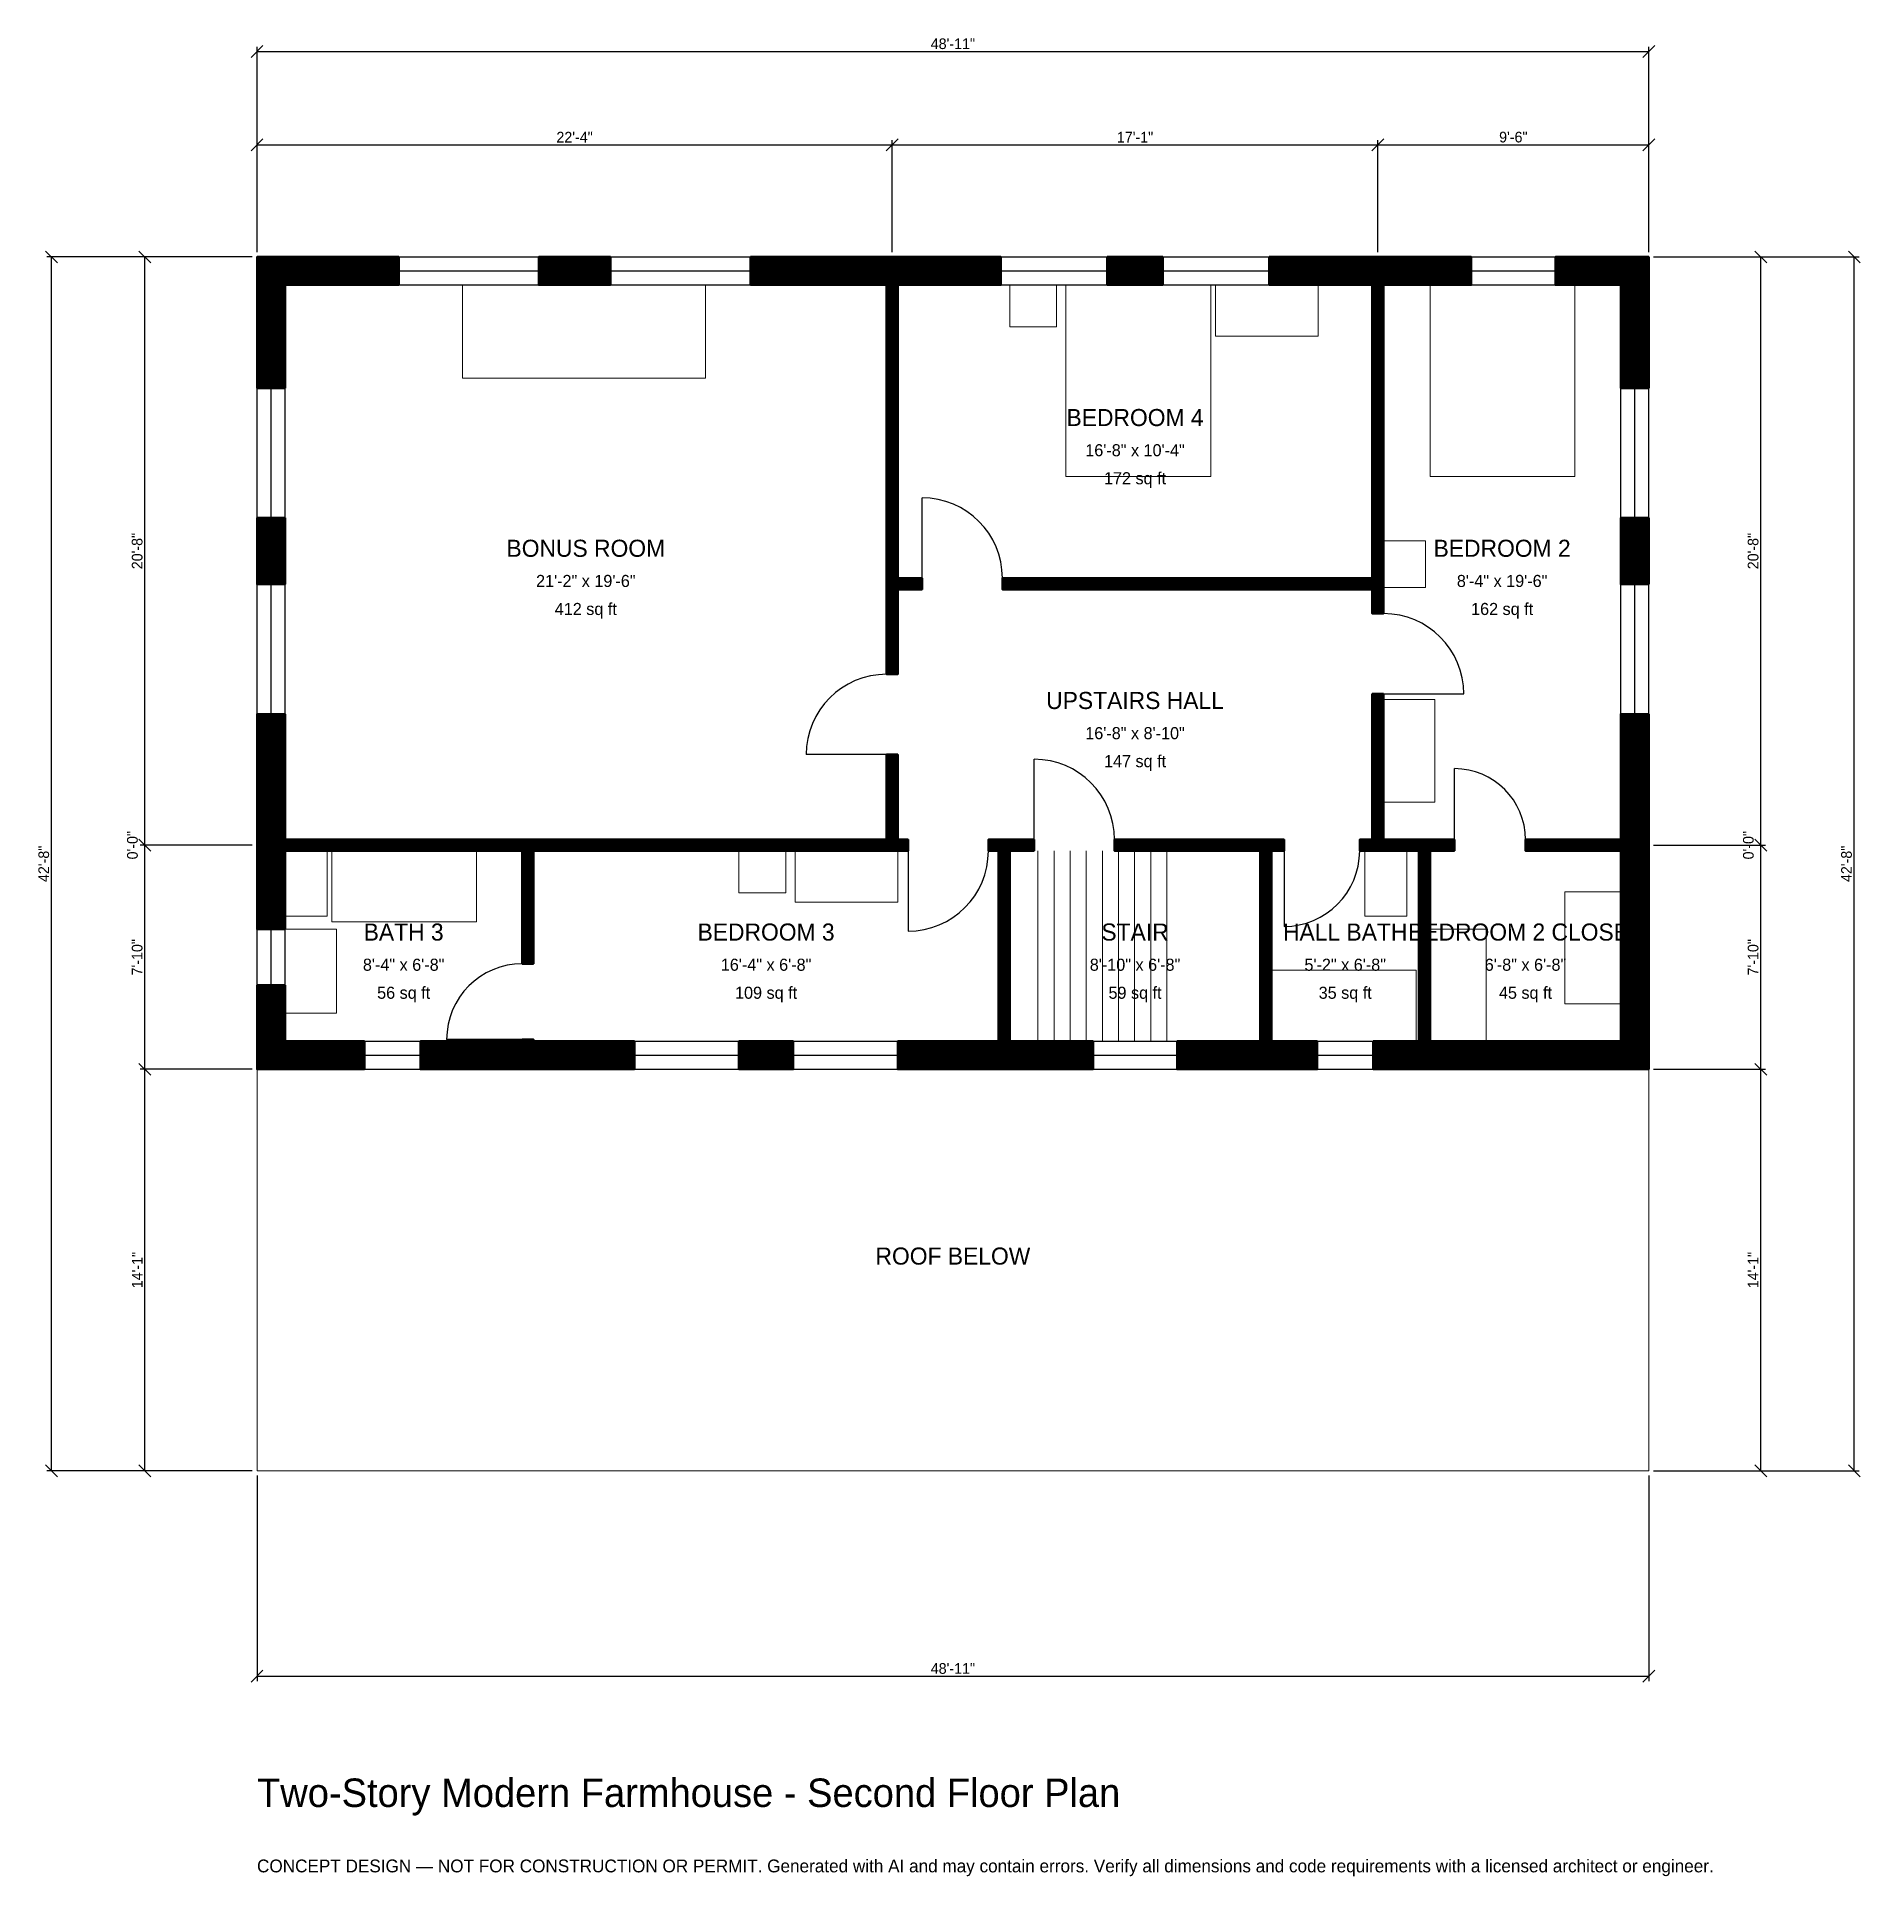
# Model space of a CAD drawing. Header units: inches. Extents: x -93 to 676, y -171 to 605.
import ezdxf
from ezdxf.enums import TextEntityAlignment as Align

# ---------------------------------------------------------------- set-up
doc = ezdxf.new("R2010")
doc.units = ezdxf.units.IN
doc.header["$MEASUREMENT"] = 0
doc.linetypes.add('DASHED', pattern=[0.6, 0.5, -0.1])
for name, color, linetype, lineweight in [('A-ANNO-DIMS', 1, 'Continuous', 13), ('A-ANNO-TEXT', 7, 'Continuous', 18), ('A-AREA-IDEN', 7, 'Continuous', 18), ('A-DOOR', 2, 'Continuous', 25), ('A-FLOR-FIXT', 9, 'Continuous', 13), ('A-FLOR-STRS', 3, 'Continuous', 18), ('A-FURN', 9, 'Continuous', 13), ('A-GLAZ', 4, 'Continuous', 25), ('A-SITE-PAVE', 8, 'Continuous', 13), ('A-WALL', 7, 'Continuous', 50), ('A-WALL-PATT', 8, 'Continuous', 13)]:
    doc.layers.add(name, color=color, linetype=linetype, lineweight=lineweight)
doc.dimstyles.new('PLAN', dxfattribs={"dimtxt": 4.5, "dimasz": 3, "dimexe": 2, "dimexo": 2, "dimgap": 1, "dimtad": 1, "dimdec": 0, "dimlunit": 4, "dimtsz": 2.5, "dimcen": 2.5, "dimclrd": 1, "dimclre": 1, "dimazin": 3, "dimtfac": 1, "dimtmove": 0, "dimatfit": 3})

msp = doc.modelspace()

# ---------------------------------------------------------------- hatches: boundary and pattern name
at = {"layer": 'A-WALL-PATT'}
h = msp.add_hatch(dxfattribs=at)
h.set_pattern_fill('ANSI31', color=8, scale=0.8)
h.paths.add_polyline_path([(312.5984, 169.2913), (312.5984, 169.2913), (309.0551, 169.2913), (270.0787, 169.2913), (270.0787, 181.1024), (309.0551, 181.1024), (312.5984, 181.1024), (312.5984, 261.4173), (312.5984, 261.4173), (308.2677, 261.4173), (308.2677, 266.1417), (317.3228, 266.1417), (317.3228, 266.1417), (327.5591, 266.1417), (327.5591, 261.4173), (317.3228, 261.4173), (317.3228, 181.1024), (320.8661, 181.1024), (352.3622, 181.1024), (352.3622, 169.2913), (320.8661, 169.2913), (317.3228, 169.2913), (317.3228, 169.2913), (312.5984, 169.2913)])
h.paths.add_polyline_path([(203.1496, 169.2913), (203.1496, 181.1024), (225.9843, 181.1024), (225.9843, 169.2913), (203.1496, 169.2913)])
h.paths.add_polyline_path([(120.0787, 169.2913), (116.5354, 169.2913), (116.5354, 169.2913), (111.811, 169.2913), (111.811, 169.2913), (108.2677, 169.2913), (68.8976, 169.2913), (68.8976, 181.1024), (108.2677, 181.1024), (111.811, 181.1024), (111.811, 181.8898), (116.5354, 181.8898), (116.5354, 181.1024), (120.0787, 181.1024), (159.0551, 181.1024), (159.0551, 169.2913), (120.0787, 169.2913)])
h.paths.add_polyline_path([(11.811, 169.2913), (11.811, 169.2913), (0, 169.2913), (0, 169.2913), (0, 169.2913), (0, 181.1024), (0, 181.1024), (0, 204.7244), (11.811, 204.7244), (11.811, 181.1024), (45.2756, 181.1024), (45.2756, 169.2913), (11.811, 169.2913)])
h.paths.add_polyline_path([(0, 257.874), (0, 261.4173), (0, 261.4173), (0, 266.1417), (0, 266.1417), (0, 269.685), (0, 319.0945), (11.811, 319.0945), (11.811, 269.685), (11.811, 266.1417), (111.811, 266.1417), (116.5354, 266.1417), (265.3543, 266.1417), (265.3543, 301.9685), (270.0787, 301.9685), (270.0787, 266.1417), (274.4094, 266.1417), (274.4094, 261.4173), (270.0787, 261.4173), (265.3543, 261.4173), (116.5354, 261.4173), (116.5354, 213.7795), (111.811, 213.7795), (111.811, 261.4173), (11.811, 261.4173), (11.811, 257.874), (11.811, 228.3465), (0, 228.3465), (0, 257.874)])
h.paths.add_polyline_path([(0, 401.7717), (11.811, 401.7717), (11.811, 373.8189), (0, 373.8189), (0, 401.7717)])
h.paths.add_polyline_path([(0, 500), (0, 500), (0, 511.811), (0, 511.811), (0, 511.8111), (11.811, 511.8111), (11.811, 511.811), (59.7113, 511.811), (59.7113, 500), (11.811, 500), (11.811, 456.4961), (0, 456.4961), (0, 500)])
h.paths.add_polyline_path([(148.9501, 511.811), (148.9501, 500), (118.7664, 500), (118.7664, 511.811), (148.9501, 511.811)])
h.paths.add_polyline_path([(261.811, 511.811), (265.3543, 511.811), (265.3543, 511.8111), (270.0787, 511.8111), (270.0787, 511.811), (273.622, 511.811), (313.5171, 511.811), (313.5171, 500), (273.622, 500), (270.0787, 500), (270.0787, 376.378), (280.315, 376.378), (280.315, 371.6535), (270.0787, 371.6535), (270.0787, 335.8268), (265.3543, 335.8268), (265.3543, 371.6535), (265.3543, 376.378), (265.3543, 500), (261.811, 500), (208.0052, 500), (208.0052, 511.811), (261.811, 511.811)])
h.paths.add_polyline_path([(381.7585, 511.811), (381.7585, 500), (358.3989, 500), (358.3989, 511.811), (381.7585, 511.811)])
h.paths.add_polyline_path([(466.5354, 511.811), (470.0787, 511.811), (470.0787, 511.8111), (474.8031, 511.8111), (474.8031, 511.811), (478.3465, 511.811), (511.811, 511.811), (511.811, 500), (478.3465, 500), (474.8031, 500), (474.8031, 376.378), (474.8031, 371.6535), (474.8031, 361.4173), (470.0787, 361.4173), (470.0787, 371.6535), (314.1732, 371.6535), (314.1732, 376.378), (470.0787, 376.378), (470.0787, 500), (466.5354, 500), (426.6404, 500), (426.6404, 511.811), (466.5354, 511.811)])
h.paths.add_polyline_path([(574.8031, 511.811), (574.8031, 511.8111), (586.6142, 511.8111), (586.6142, 511.811), (586.6142, 511.811), (586.6142, 500), (586.6142, 500), (586.6142, 456.4961), (574.8031, 456.4961), (574.8031, 500), (547.2441, 500), (547.2441, 511.811), (574.8031, 511.811)])
h.paths.add_polyline_path([(586.6142, 373.8189), (574.8031, 373.8189), (574.8031, 401.7717), (586.6142, 401.7717), (586.6142, 373.8189)])
h.paths.add_polyline_path([(586.6142, 269.685), (586.6142, 266.1417), (586.6142, 266.1417), (586.6142, 261.4173), (586.6142, 261.4173), (586.6142, 257.874), (586.6142, 181.1024), (586.6142, 181.1024), (586.6142, 169.2913), (586.6142, 169.2913), (586.6142, 169.2913), (574.8031, 169.2913), (574.8031, 169.2913), (498.0315, 169.2913), (494.4882, 169.2913), (494.4882, 169.2913), (489.7638, 169.2913), (489.7638, 169.2913), (486.2205, 169.2913), (470.4724, 169.2913), (470.4724, 181.1024), (486.2205, 181.1024), (489.7638, 181.1024), (489.7638, 261.4173), (474.8031, 261.4173), (470.0787, 261.4173), (464.7638, 261.4173), (464.7638, 266.1417), (470.0787, 266.1417), (470.0787, 327.5591), (474.8031, 327.5591), (474.8031, 266.1417), (489.7638, 266.1417), (494.4882, 266.1417), (504.7244, 266.1417), (504.7244, 261.4173), (494.4882, 261.4173), (494.4882, 181.1024), (498.0315, 181.1024), (574.8031, 181.1024), (574.8031, 257.874), (574.8031, 261.4173), (534.6457, 261.4173), (534.6457, 266.1417), (574.8031, 266.1417), (574.8031, 269.685), (574.8031, 319.0945), (586.6142, 319.0945), (586.6142, 269.685)])
h.paths.add_polyline_path([(431.1024, 169.2913), (427.5591, 169.2913), (427.5591, 169.2913), (422.8346, 169.2913), (422.8346, 169.2913), (419.2913, 169.2913), (387.7953, 169.2913), (387.7953, 181.1024), (419.2913, 181.1024), (422.8346, 181.1024), (422.8346, 261.4173), (361.4173, 261.4173), (361.4173, 266.1417), (422.8346, 266.1417), (422.8346, 266.1417), (432.874, 266.1417), (432.874, 261.4173), (427.5591, 261.4173), (427.5591, 261.4173), (427.5591, 181.1024), (431.1024, 181.1024), (446.8504, 181.1024), (446.8504, 169.2913), (431.1024, 169.2913)])

# ---------------------------------------------------------------- linework, layer by layer
at = {"layer": 'A-DOOR'}
for p, q in [((280.315, 376.378), (280.315, 410.2362)), ((474.8031, 327.5591), (508.6614, 327.5591)), ((265.3543, 301.9685), (231.4961, 301.9685)), ((327.5591, 266.1417), (327.5591, 300)), ((504.7244, 266.1417), (504.7244, 296.063)), ((274.4094, 261.4173), (274.4094, 227.5591)), ((432.874, 261.4173), (432.874, 229.5276)), ((111.811, 181.8898), (79.9213, 181.8898))]:
    msp.add_line(p, q, dxfattribs=at)
for centre, radius, start, end in [((280.315, 376.378), 33.8583, 0, 90), ((474.8031, 327.5591), 33.8583, 0, 90), ((265.3543, 301.9685), 33.8583, 90, 180), ((327.5591, 266.1417), 33.8583, 0, 90), ((504.7244, 266.1417), 29.9213, 0, 90), ((274.4094, 261.4173), 33.8583, 270, 360), ((432.874, 261.4173), 31.8898, 270, 360), ((111.811, 181.8898), 31.8898, 90, 180)]:
    msp.add_arc(centre, radius, start, end, dxfattribs=at)
at = {"layer": 'A-FLOR-FIXT'}
for points in [[(11.811, 233.8583), (29.5276, 233.8583), (29.5276, 261.4173), (11.811, 261.4173)], [(31.4961, 231.4961), (92.5197, 231.4961), (92.5197, 261.4173), (31.4961, 261.4173)], [(466.9291, 233.8583), (484.6457, 233.8583), (484.6457, 261.4173), (466.9291, 261.4173)], [(11.811, 192.9134), (33.4646, 192.9134), (33.4646, 228.3465), (11.811, 228.3465)], [(427.5591, 181.1024), (488.5827, 181.1024), (488.5827, 211.0236), (427.5591, 211.0236)]]:
    msp.add_lwpolyline(points, close=True, dxfattribs=at)
at = {"layer": 'A-FLOR-STRS'}
for p, q in [((329.1339, 181.1024), (329.1339, 261.4173)), ((335.9252, 181.1024), (335.9252, 261.4173)), ((342.7165, 181.1024), (342.7165, 261.4173)), ((349.5079, 181.1024), (349.5079, 261.4173)), ((356.2992, 181.1024), (356.2992, 261.4173)), ((363.0906, 181.1024), (363.0906, 261.4173)), ((369.8819, 181.1024), (369.8819, 261.4173)), ((376.6732, 181.1024), (376.6732, 261.4173)), ((383.4646, 181.1024), (383.4646, 261.4173))]:
    msp.add_line(p, q, dxfattribs=at)
at = {"layer": 'A-FURN'}
for points in [[(86.6142, 460.6299), (188.9764, 460.6299), (188.9764, 500), (86.6142, 500)], [(317.3228, 482.2835), (337.0079, 482.2835), (337.0079, 500), (317.3228, 500)], [(340.9449, 419.2913), (401.9685, 419.2913), (401.9685, 500), (340.9449, 500)], [(403.937, 478.3465), (447.2441, 478.3465), (447.2441, 500), (403.937, 500)], [(494.4882, 419.2913), (555.5118, 419.2913), (555.5118, 500), (494.4882, 500)], [(474.8031, 372.4409), (492.5197, 372.4409), (492.5197, 392.126), (474.8031, 392.126)], [(474.8031, 281.8898), (496.4567, 281.8898), (496.4567, 325.1969), (474.8031, 325.1969)], [(203.1496, 243.7008), (222.8346, 243.7008), (222.8346, 261.4173), (203.1496, 261.4173)], [(226.7717, 239.7638), (270.0787, 239.7638), (270.0787, 261.4173), (226.7717, 261.4173)], [(551.1811, 196.8504), (574.8031, 196.8504), (574.8031, 244.0945), (551.1811, 244.0945)], [(494.4882, 181.1024), (518.1102, 181.1024), (518.1102, 228.3465), (494.4882, 228.3465)]]:
    msp.add_lwpolyline(points, close=True, dxfattribs=at)
at = {"layer": 'A-GLAZ'}
for p, q in [((59.7113, 511.811), (118.7664, 511.811)), ((59.7113, 505.9055), (118.7664, 505.9055)), ((148.9501, 511.811), (208.0052, 511.811)), ((148.9501, 505.9055), (208.0052, 505.9055)), ((313.5171, 511.811), (358.3989, 511.811)), ((313.5171, 505.9055), (358.3989, 505.9055)), ((381.7585, 511.811), (426.6404, 511.811)), ((381.7585, 505.9055), (426.6404, 505.9055)), ((511.811, 511.811), (547.2441, 511.811)), ((511.811, 505.9055), (547.2441, 505.9055)), ((59.7113, 500), (118.7664, 500)), ((148.9501, 500), (208.0052, 500)), ((313.5171, 500), (358.3989, 500)), ((381.7585, 500), (426.6404, 500)), ((511.811, 500), (547.2441, 500)), ((0, 401.7717), (0, 456.4961)), ((5.9055, 401.7717), (5.9055, 456.4961)), ((11.811, 401.7717), (11.811, 456.4961)), ((574.8031, 401.7717), (574.8031, 456.4961)), ((580.7087, 401.7717), (580.7087, 456.4961)), ((586.6142, 401.7717), (586.6142, 456.4961)), ((0, 319.0945), (0, 373.8189)), ((5.9055, 319.0945), (5.9055, 373.8189)), ((11.811, 319.0945), (11.811, 373.8189)), ((574.8031, 319.0945), (574.8031, 373.8189)), ((580.7087, 319.0945), (580.7087, 373.8189)), ((586.6142, 319.0945), (586.6142, 373.8189)), ((0, 204.7244), (0, 228.3465)), ((5.9055, 204.7244), (5.9055, 228.3465)), ((11.811, 204.7244), (11.811, 228.3465)), ((45.2756, 181.1024), (68.8976, 181.1024)), ((159.0551, 181.1024), (203.1496, 181.1024)), ((225.9843, 181.1024), (270.0787, 181.1024)), ((352.3622, 181.1024), (387.7953, 181.1024)), ((446.8504, 181.1024), (470.4724, 181.1024)), ((45.2756, 175.1969), (68.8976, 175.1969)), ((159.0551, 175.1969), (203.1496, 175.1969)), ((225.9843, 175.1969), (270.0787, 175.1969)), ((352.3622, 175.1969), (387.7953, 175.1969)), ((446.8504, 175.1969), (470.4724, 175.1969)), ((45.2756, 169.2913), (68.8976, 169.2913)), ((159.0551, 169.2913), (203.1496, 169.2913)), ((225.9843, 169.2913), (270.0787, 169.2913)), ((352.3622, 169.2913), (387.7953, 169.2913)), ((446.8504, 169.2913), (470.4724, 169.2913))]:
    msp.add_line(p, q, dxfattribs=at)
at = {"layer": 'A-SITE-PAVE', "linetype": 'DASHED'}
msp.add_lwpolyline([(0, 0), (586.6142, 0), (586.6142, 169.2913), (0, 169.2913)], close=True, dxfattribs=at)
at = {"layer": 'A-WALL'}
for points in [[(0, 500), (0, 500), (0, 511.811), (0, 511.811), (0, 511.8111), (11.811, 511.8111), (11.811, 511.811), (59.7113, 511.811), (59.7113, 500), (11.811, 500), (11.811, 456.4961), (0, 456.4961), (0, 500)], [(148.9501, 511.811), (148.9501, 500), (118.7664, 500), (118.7664, 511.811), (148.9501, 511.811)], [(261.811, 511.811), (265.3543, 511.811), (265.3543, 511.8111), (270.0787, 511.8111), (270.0787, 511.811), (273.622, 511.811), (313.5171, 511.811), (313.5171, 500), (273.622, 500), (270.0787, 500), (270.0787, 376.378), (280.315, 376.378), (280.315, 371.6535), (270.0787, 371.6535), (270.0787, 335.8268), (265.3543, 335.8268), (265.3543, 371.6535), (265.3543, 376.378), (265.3543, 500), (261.811, 500), (208.0052, 500), (208.0052, 511.811), (261.811, 511.811)], [(466.5354, 511.811), (470.0787, 511.811), (470.0787, 511.8111), (474.8031, 511.8111), (474.8031, 511.811), (478.3465, 511.811), (511.811, 511.811), (511.811, 500), (478.3465, 500), (474.8031, 500), (474.8031, 376.378), (474.8031, 371.6535), (474.8031, 361.4173), (470.0787, 361.4173), (470.0787, 371.6535), (314.1732, 371.6535), (314.1732, 376.378), (470.0787, 376.378), (470.0787, 500), (466.5354, 500), (426.6404, 500), (426.6404, 511.811), (466.5354, 511.811)], [(381.7585, 511.811), (381.7585, 500), (358.3989, 500), (358.3989, 511.811), (381.7585, 511.811)], [(574.8031, 511.811), (574.8031, 511.8111), (586.6142, 511.8111), (586.6142, 511.811), (586.6142, 511.811), (586.6142, 500), (586.6142, 500), (586.6142, 456.4961), (574.8031, 456.4961), (574.8031, 500), (547.2441, 500), (547.2441, 511.811), (574.8031, 511.811)], [(0, 401.7717), (11.811, 401.7717), (11.811, 373.8189), (0, 373.8189), (0, 401.7717)], [(586.6142, 373.8189), (574.8031, 373.8189), (574.8031, 401.7717), (586.6142, 401.7717), (586.6142, 373.8189)], [(586.6142, 269.685), (586.6142, 266.1417), (586.6142, 266.1417), (586.6142, 261.4173), (586.6142, 261.4173), (586.6142, 257.874), (586.6142, 181.1024), (586.6142, 181.1024), (586.6142, 169.2913), (586.6142, 169.2913), (586.6142, 169.2913), (574.8031, 169.2913), (574.8031, 169.2913), (498.0315, 169.2913), (494.4882, 169.2913), (494.4882, 169.2913), (489.7638, 169.2913), (489.7638, 169.2913), (486.2205, 169.2913), (470.4724, 169.2913), (470.4724, 181.1024), (486.2205, 181.1024), (489.7638, 181.1024), (489.7638, 261.4173), (474.8031, 261.4173), (470.0787, 261.4173), (464.7638, 261.4173), (464.7638, 266.1417), (470.0787, 266.1417), (470.0787, 327.5591), (474.8031, 327.5591), (474.8031, 266.1417), (489.7638, 266.1417), (494.4882, 266.1417), (504.7244, 266.1417), (504.7244, 261.4173), (494.4882, 261.4173), (494.4882, 181.1024), (498.0315, 181.1024), (574.8031, 181.1024), (574.8031, 257.874), (574.8031, 261.4173), (534.6457, 261.4173), (534.6457, 266.1417), (574.8031, 266.1417), (574.8031, 269.685), (574.8031, 319.0945), (586.6142, 319.0945), (586.6142, 269.685)], [(0, 257.874), (0, 261.4173), (0, 261.4173), (0, 266.1417), (0, 266.1417), (0, 269.685), (0, 319.0945), (11.811, 319.0945), (11.811, 269.685), (11.811, 266.1417), (111.811, 266.1417), (116.5354, 266.1417), (265.3543, 266.1417), (265.3543, 301.9685), (270.0787, 301.9685), (270.0787, 266.1417), (274.4094, 266.1417), (274.4094, 261.4173), (270.0787, 261.4173), (265.3543, 261.4173), (116.5354, 261.4173), (116.5354, 213.7795), (111.811, 213.7795), (111.811, 261.4173), (11.811, 261.4173), (11.811, 257.874), (11.811, 228.3465), (0, 228.3465), (0, 257.874)], [(312.5984, 169.2913), (312.5984, 169.2913), (309.0551, 169.2913), (270.0787, 169.2913), (270.0787, 181.1024), (309.0551, 181.1024), (312.5984, 181.1024), (312.5984, 261.4173), (312.5984, 261.4173), (308.2677, 261.4173), (308.2677, 266.1417), (317.3228, 266.1417), (317.3228, 266.1417), (327.5591, 266.1417), (327.5591, 261.4173), (317.3228, 261.4173), (317.3228, 181.1024), (320.8661, 181.1024), (352.3622, 181.1024), (352.3622, 169.2913), (320.8661, 169.2913), (317.3228, 169.2913), (317.3228, 169.2913), (312.5984, 169.2913)], [(431.1024, 169.2913), (427.5591, 169.2913), (427.5591, 169.2913), (422.8346, 169.2913), (422.8346, 169.2913), (419.2913, 169.2913), (387.7953, 169.2913), (387.7953, 181.1024), (419.2913, 181.1024), (422.8346, 181.1024), (422.8346, 261.4173), (361.4173, 261.4173), (361.4173, 266.1417), (422.8346, 266.1417), (422.8346, 266.1417), (432.874, 266.1417), (432.874, 261.4173), (427.5591, 261.4173), (427.5591, 261.4173), (427.5591, 181.1024), (431.1024, 181.1024), (446.8504, 181.1024), (446.8504, 169.2913), (431.1024, 169.2913)], [(11.811, 169.2913), (11.811, 169.2913), (0, 169.2913), (0, 169.2913), (0, 169.2913), (0, 181.1024), (0, 181.1024), (0, 204.7244), (11.811, 204.7244), (11.811, 181.1024), (45.2756, 181.1024), (45.2756, 169.2913), (11.811, 169.2913)], [(120.0787, 169.2913), (116.5354, 169.2913), (116.5354, 169.2913), (111.811, 169.2913), (111.811, 169.2913), (108.2677, 169.2913), (68.8976, 169.2913), (68.8976, 181.1024), (108.2677, 181.1024), (111.811, 181.1024), (111.811, 181.8898), (116.5354, 181.8898), (116.5354, 181.1024), (120.0787, 181.1024), (159.0551, 181.1024), (159.0551, 169.2913), (120.0787, 169.2913)], [(203.1496, 169.2913), (203.1496, 181.1024), (225.9843, 181.1024), (225.9843, 169.2913), (203.1496, 169.2913)]]:
    msp.add_lwpolyline(points, close=True, dxfattribs=at)

# ---------------------------------------------------------------- texts
at = {"layer": 'A-ANNO-TEXT'}
for s, height, p in [('Two-Story Modern Farmhouse - Second Floor Plan', 12, (0, -141.7323)), ('CONCEPT DESIGN — NOT FOR CONSTRUCTION OR PERMIT. Generated with AI and may contain errors. Verify all dimensions and code requirements with a licensed architect or engineer.', 5.4, (0, -169.2913))]:
    msp.add_text(s, height=height, dxfattribs=at).set_placement(p)
at = {"layer": 'A-AREA-IDEN'}
for s, height, p in [('BEDROOM 4', 7.2, (370.0787, 444.0945)), ('16\'-8" x 10\'-4"', 5.1, (370.0787, 430.315)), ('172 sq ft', 5.1, (370.0787, 418.5039)), ('BONUS ROOM', 7.2, (138.5827, 388.9764)), ('BEDROOM 2', 7.2, (524.8031, 388.9764)), ('21\'-2" x 19\'-6"', 5.1, (138.5827, 375.1969)), ('8\'-4" x 19\'-6"', 5.1, (524.8031, 375.1969)), ('412 sq ft', 5.1, (138.5827, 363.3858)), ('162 sq ft', 5.1, (524.8031, 363.3858)), ('UPSTAIRS HALL', 7.2, (370.0787, 324.8031)), ('16\'-8" x 8\'-10"', 5.1, (370.0787, 311.0236)), ('147 sq ft', 5.1, (370.0787, 299.2126)), ('BATH 3', 7.2, (61.811, 227.1654)), ('BEDROOM 3', 7.2, (214.5669, 227.1654)), ('STAIR', 7.2, (370.0787, 227.1654)), ('HALL BATH', 7.2, (458.6614, 227.1654)), ('BEDROOM 2 CLOSET', 7.2, (534.6457, 227.1654)), ('8\'-4" x 6\'-8"', 5.1, (61.811, 213.3858)), ('16\'-4" x 6\'-8"', 5.1, (214.5669, 213.3858)), ('8\'-10" x 6\'-8"', 5.1, (370.0787, 213.3858)), ('5\'-2" x 6\'-8"', 5.1, (458.6614, 213.3858)), ('6\'-8" x 6\'-8"', 5.1, (534.6457, 213.3858)), ('56 sq ft', 5.1, (61.811, 201.5748)), ('109 sq ft', 5.1, (214.5669, 201.5748)), ('59 sq ft', 5.1, (370.0787, 201.5748)), ('35 sq ft', 5.1, (458.6614, 201.5748)), ('45 sq ft', 5.1, (534.6457, 201.5748)), ('ROOF BELOW', 7.2, (293.3071, 90.5512))]:
    msp.add_text(s, height=height, dxfattribs=at).set_placement(p, align=Align.MIDDLE_CENTER)

# ---------------------------------------------------------------- dimensions: what is measured, and where the dimension line sits
at = {"layer": 'A-ANNO-DIMS'}
for base, p1, p2, text in [((0, 598.4252), (0, 511.811), (586.6142, 511.811), '48\'-11"'), ((0, 559.0551), (0, 511.811), (267.7165, 511.811), '22\'-4"'), ((267.7165, 559.0551), (267.7165, 511.811), (472.4409, 511.811), '17\'-1"'), ((472.4409, 559.0551), (472.4409, 511.811), (586.6142, 511.811), '9\'-6"'), ((0, -86.6142), (0, 0), (586.6142, 0), '48\'-11"')]:
    msp.add_linear_dim(base=base, p1=p1, p2=p2, text=text, dimstyle='PLAN', dxfattribs=at).render()
for base, p1, p2, text in [((-86.6142, 0), (0, 0), (0, 511.811), '42\'-8"'), ((-47.2441, 263.7795), (0, 263.7795), (0, 511.811), '20\'-8"'), ((633.8583, 263.7795), (586.6142, 263.7795), (586.6142, 511.811), '20\'-8"'), ((673.2283, 0), (586.6142, 0), (586.6142, 511.811), '42\'-8"'), ((-47.2441, 263.7795), (0, 263.7795), (0, 263.7795), '0\'-0"'), ((-47.2441, 169.2913), (0, 169.2913), (0, 263.7795), '7\'-10"'), ((633.8583, 263.7795), (586.6142, 263.7795), (586.6142, 263.7795), '0\'-0"'), ((633.8583, 169.2913), (586.6142, 169.2913), (586.6142, 263.7795), '7\'-10"'), ((-47.2441, 0), (0, 0), (0, 169.2913), '14\'-1"'), ((633.8583, 0), (586.6142, 0), (586.6142, 169.2913), '14\'-1"')]:
    msp.add_linear_dim(base=base, p1=p1, p2=p2, angle=90, text=text, dimstyle='PLAN', dxfattribs=at).render()

doc.saveas('drawing.dxf')
